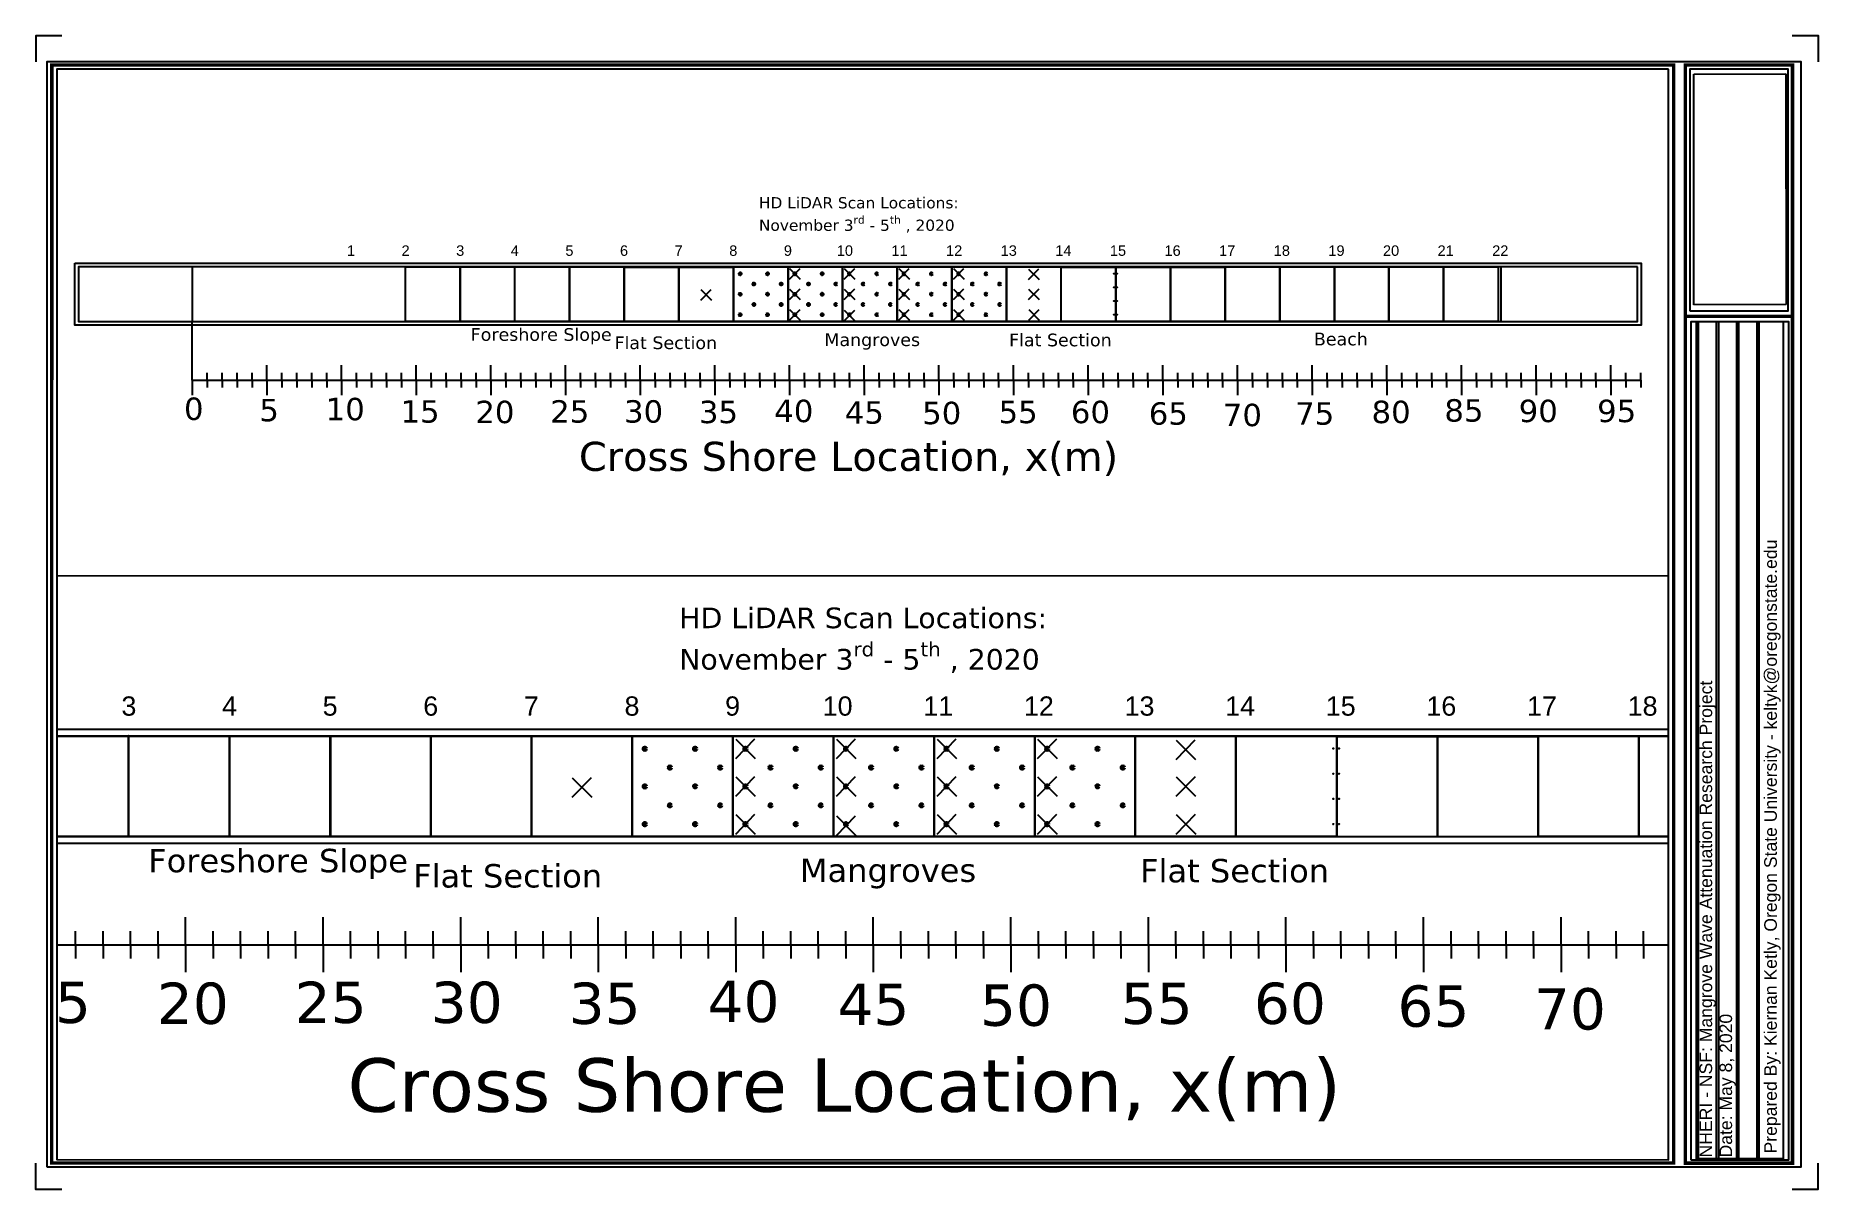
# Paper-space layout 'Lidar locations HD-1' of a CAD drawing. Header units: feet. Extents: x -9.9 to 37.6, y -9.3 to 21.4.
# The model-space entities are those that its viewports show. They can reach past a viewport. Long polylines and large blocks are cut down to what shows.
import ezdxf

# ---------------------------------------------------------------- set-up
doc = ezdxf.new("R2010")
doc.units = ezdxf.units.FT
doc.header["$MEASUREMENT"] = 0
for name, color, linetype in [(').5 layer template', 7, 'Continuous'), ('0.5 m slice', 1, 'Continuous'), ('ATM Mangroves', 3, 'Continuous'), ('Beach Slopes', 80, 'Continuous'), ('BRD', 7, 'Continuous'), ('G-ANNO-NPLT', 40, 'Continuous'), ('G-ANNO-SYMB-NPLT', 11, 'Continuous'), ('No of Bays', 2, 'Continuous'), ('Slabs', 7, 'Continuous'), ('Viewport', 2, 'Continuous')]:
    doc.layers.add(name, color=color, linetype=linetype)
doc.layers.add('Plot View', color=2, linetype='Continuous', plot=False)
doc.styles.add('_ATM-F2', font='arial.ttf')
doc.styles.get("Standard").update_dxf_attribs({"font": 'verdana.ttf'})
picture_1 = doc.add_image_def('image1.jpg', size_in_pixel=(2000, 800))

msp = doc.modelspace()

# ---------------------------------------------------------------- linework, layer by layer
at = {"transparency": 33554687}
for p, q in [((453.115, -602.613), (453.115, -606.271)), ((540.75, -602.613), (540.75, -606.271))]:
    msp.add_line(p, q, dxfattribs=at)
at = {"color": 1, "transparency": 33554687}
for p, q in [((493.116, -603.433), (493.814, -602.716)), ((493.116, -602.726), (493.824, -603.433)), ((496.774, -603.433), (497.472, -602.716)), ((496.774, -602.726), (497.481, -603.433)), ((500.432, -603.433), (501.129, -602.716)), ((500.432, -602.726), (501.139, -603.433)), ((504.089, -603.433), (504.787, -602.716)), ((504.089, -602.726), (504.797, -603.433)), ((509.118, -603.468), (509.816, -602.752)), ((509.118, -602.761), (509.826, -603.468)), ((487.173, -604.835), (487.87, -604.118)), ((487.173, -604.128), (487.88, -604.835)), ((493.116, -604.805), (493.814, -604.088)), ((493.116, -604.098), (493.824, -604.805)), ((496.774, -604.805), (497.472, -604.088)), ((496.774, -604.098), (497.481, -604.805)), ((500.432, -604.805), (501.129, -604.088)), ((500.432, -604.098), (501.139, -604.805)), ((504.089, -604.805), (504.787, -604.088)), ((504.089, -604.098), (504.797, -604.805)), ((509.123, -604.805), (509.821, -604.088)), ((509.123, -604.098), (509.831, -604.805)), ((493.116, -606.176), (493.814, -605.46)), ((493.116, -605.469), (493.824, -606.176)), ((496.774, -606.226), (497.472, -605.51)), ((496.774, -605.519), (497.481, -606.226)), ((500.432, -606.176), (501.129, -605.46)), ((500.432, -605.469), (501.139, -606.176)), ((504.089, -606.176), (504.787, -605.46)), ((504.089, -605.469), (504.797, -606.176)), ((509.128, -606.176), (509.826, -605.46)), ((509.128, -605.469), (509.836, -606.176))]:
    msp.add_line(p, q, dxfattribs=at)
at = {"color": 0, "transparency": 33554687}
for p, q in [((453.115, -610.201), (453.115, -606.271)), ((454.115, -610.201), (454.115, -609.701)), ((455.115, -610.201), (455.115, -609.701)), ((456.115, -610.201), (456.115, -609.701)), ((457.115, -610.201), (457.115, -609.701)), ((458.115, -610.201), (458.115, -609.201)), ((459.115, -610.201), (459.115, -609.701)), ((460.115, -610.201), (460.115, -609.701)), ((461.115, -610.201), (461.115, -609.701)), ((462.115, -610.201), (462.115, -609.701)), ((463.115, -610.201), (463.115, -609.201)), ((464.115, -610.201), (464.115, -609.701)), ((465.115, -610.201), (465.115, -609.701)), ((466.115, -610.201), (466.115, -609.701)), ((467.115, -610.201), (467.115, -609.701)), ((468.115, -610.201), (468.115, -609.201)), ((469.115, -610.201), (469.115, -609.701)), ((470.115, -610.201), (470.115, -609.701)), ((471.115, -610.201), (471.115, -609.701)), ((472.115, -610.201), (472.115, -609.701)), ((473.115, -610.201), (473.115, -609.201)), ((474.115, -610.201), (474.115, -609.701)), ((475.115, -610.201), (475.115, -609.701)), ((476.115, -610.201), (476.115, -609.701)), ((477.115, -610.201), (477.115, -609.701)), ((478.115, -610.201), (478.115, -609.201)), ((479.115, -610.201), (479.115, -609.701)), ((480.115, -610.201), (480.115, -609.701)), ((481.115, -610.201), (481.115, -609.701)), ((482.115, -610.201), (482.115, -609.701)), ((483.115, -610.201), (483.115, -609.201)), ((484.115, -610.201), (484.115, -609.701)), ((485.115, -610.201), (485.115, -609.701)), ((486.115, -610.201), (486.115, -609.701)), ((487.115, -610.201), (487.115, -609.701)), ((488.115, -610.201), (488.115, -609.201)), ((489.115, -610.201), (489.115, -609.701)), ((490.115, -610.201), (490.115, -609.701)), ((491.115, -610.201), (491.115, -609.701)), ((492.115, -610.201), (492.115, -609.701)), ((493.115, -610.201), (493.115, -609.201)), ((494.115, -610.201), (494.115, -609.701)), ((495.115, -610.201), (495.115, -609.701)), ((496.115, -610.201), (496.115, -609.701)), ((497.115, -610.201), (497.115, -609.701)), ((498.115, -610.201), (498.115, -609.201)), ((499.115, -610.201), (499.115, -609.701)), ((500.115, -610.201), (500.115, -609.701)), ((501.115, -610.201), (501.115, -609.701)), ((502.115, -610.201), (502.115, -609.701)), ((503.115, -610.201), (503.115, -609.201)), ((504.115, -610.201), (504.115, -609.701)), ((505.115, -610.201), (505.115, -609.701)), ((506.115, -610.201), (506.115, -609.701)), ((507.115, -610.201), (507.115, -609.701)), ((508.115, -610.201), (508.115, -609.201)), ((509.115, -610.201), (509.115, -609.701)), ((510.115, -610.201), (510.115, -609.701)), ((511.115, -610.201), (511.115, -609.701)), ((512.115, -610.201), (512.115, -609.701)), ((513.115, -610.201), (513.115, -609.201)), ((514.115, -610.201), (514.115, -609.701)), ((515.115, -610.201), (515.115, -609.701)), ((516.115, -610.201), (516.115, -609.701)), ((517.115, -610.201), (517.115, -609.701)), ((518.115, -610.201), (518.115, -609.201)), ((519.115, -610.201), (519.115, -609.701)), ((520.115, -610.201), (520.115, -609.701)), ((521.115, -610.201), (521.115, -609.701)), ((522.115, -610.201), (522.115, -609.701)), ((523.115, -610.201), (523.115, -609.201)), ((524.115, -610.201), (524.115, -609.701)), ((525.115, -610.201), (525.115, -609.701)), ((526.115, -610.201), (526.115, -609.701)), ((527.115, -610.201), (527.115, -609.701)), ((528.115, -610.201), (528.115, -609.201)), ((529.115, -610.201), (529.115, -609.701)), ((530.115, -610.201), (530.115, -609.701)), ((531.115, -610.201), (531.115, -609.701)), ((532.115, -610.201), (532.115, -609.701)), ((533.115, -610.201), (533.115, -609.201)), ((534.115, -610.201), (534.115, -609.701)), ((535.115, -610.201), (535.115, -609.701)), ((536.115, -610.201), (536.115, -609.701)), ((537.115, -610.201), (537.115, -609.701)), ((538.115, -610.201), (538.115, -609.201)), ((539.115, -610.201), (539.115, -609.701)), ((540.115, -610.201), (540.115, -609.701)), ((541.115, -610.201), (541.115, -609.701)), ((542.115, -610.201), (542.115, -609.701)), ((543.115, -610.201), (543.115, -609.201)), ((544.115, -610.201), (544.115, -609.701)), ((545.115, -610.201), (545.115, -609.701)), ((546.115, -610.201), (546.115, -609.701)), ((547.115, -610.201), (547.115, -609.701)), ((548.115, -610.201), (548.115, -609.201)), ((549.115, -610.201), (549.115, -609.701)), ((550.115, -610.201), (550.115, -609.701)), ((453.115, -610.201), (454.115, -610.201)), ((453.115, -610.201), (453.115, -611.201)), ((454.115, -610.201), (454.115, -610.701)), ((454.115, -610.201), (455.115, -610.201)), ((455.115, -610.201), (455.115, -610.701)), ((455.115, -610.201), (456.115, -610.201)), ((456.115, -610.201), (456.115, -610.701)), ((456.115, -610.201), (457.115, -610.201)), ((457.115, -610.201), (457.115, -610.701)), ((457.115, -610.201), (458.115, -610.201)), ((458.115, -610.201), (459.115, -610.201)), ((458.115, -610.201), (458.115, -611.201)), ((459.115, -610.201), (459.115, -610.701)), ((459.115, -610.201), (460.115, -610.201)), ((460.115, -610.201), (460.115, -610.701)), ((460.115, -610.201), (461.115, -610.201)), ((461.115, -610.201), (461.115, -610.701)), ((461.115, -610.201), (462.115, -610.201)), ((462.115, -610.201), (462.115, -610.701)), ((462.115, -610.201), (463.115, -610.201)), ((463.115, -610.201), (464.115, -610.201)), ((463.115, -610.201), (463.115, -611.201)), ((464.115, -610.201), (464.115, -610.701)), ((464.115, -610.201), (465.115, -610.201)), ((465.115, -610.201), (465.115, -610.701)), ((465.115, -610.201), (466.115, -610.201)), ((466.115, -610.201), (466.115, -610.701)), ((466.115, -610.201), (467.115, -610.201)), ((467.115, -610.201), (467.115, -610.701)), ((467.115, -610.201), (468.115, -610.201)), ((468.115, -610.201), (468.115, -611.201)), ((468.115, -610.201), (469.115, -610.201)), ((469.115, -610.201), (469.115, -610.701)), ((469.115, -610.201), (470.115, -610.201)), ((470.115, -610.201), (470.115, -610.701)), ((470.115, -610.201), (471.115, -610.201)), ((471.115, -610.201), (471.115, -610.701)), ((471.115, -610.201), (472.115, -610.201)), ((472.115, -610.201), (472.115, -610.701)), ((472.115, -610.201), (473.115, -610.201)), ((473.115, -610.201), (474.115, -610.201)), ((473.115, -610.201), (473.115, -611.201)), ((474.115, -610.201), (474.115, -610.701)), ((474.115, -610.201), (475.115, -610.201)), ((475.115, -610.201), (475.115, -610.701)), ((475.115, -610.201), (476.115, -610.201)), ((476.115, -610.201), (476.115, -610.701)), ((476.115, -610.201), (477.115, -610.201)), ((477.115, -610.201), (477.115, -610.701)), ((477.115, -610.201), (478.115, -610.201)), ((478.115, -610.201), (479.115, -610.201)), ((478.115, -610.201), (478.115, -611.201)), ((479.115, -610.201), (479.115, -610.701)), ((479.115, -610.201), (480.115, -610.201)), ((480.115, -610.201), (480.115, -610.701)), ((480.115, -610.201), (481.115, -610.201)), ((481.115, -610.201), (481.115, -610.701)), ((481.115, -610.201), (482.115, -610.201)), ((482.115, -610.201), (482.115, -610.701)), ((482.115, -610.201), (483.115, -610.201)), ((483.115, -610.201), (483.115, -611.201)), ((483.115, -610.201), (484.115, -610.201)), ((484.115, -610.201), (484.115, -610.701)), ((484.115, -610.201), (485.115, -610.201)), ((485.115, -610.201), (485.115, -610.701)), ((485.115, -610.201), (486.115, -610.201)), ((486.115, -610.201), (486.115, -610.701)), ((486.115, -610.201), (487.115, -610.201)), ((487.115, -610.201), (487.115, -610.701)), ((487.115, -610.201), (488.115, -610.201)), ((488.115, -610.201), (489.115, -610.201)), ((488.115, -610.201), (488.115, -611.201)), ((489.115, -610.201), (489.115, -610.701)), ((489.115, -610.201), (490.115, -610.201)), ((490.115, -610.201), (490.115, -610.701)), ((490.115, -610.201), (491.115, -610.201)), ((491.115, -610.201), (491.115, -610.701)), ((491.115, -610.201), (492.115, -610.201)), ((492.115, -610.201), (492.115, -610.701)), ((492.115, -610.201), (493.115, -610.201)), ((493.115, -610.201), (494.115, -610.201)), ((493.115, -610.201), (493.115, -611.201)), ((494.115, -610.201), (494.115, -610.701)), ((494.115, -610.201), (495.115, -610.201)), ((495.115, -610.201), (495.115, -610.701)), ((495.115, -610.201), (496.115, -610.201)), ((496.115, -610.201), (496.115, -610.701)), ((496.115, -610.201), (497.115, -610.201)), ((497.115, -610.201), (497.115, -610.701)), ((497.115, -610.201), (498.115, -610.201)), ((498.115, -610.201), (498.115, -611.201)), ((498.115, -610.201), (499.115, -610.201)), ((499.115, -610.201), (499.115, -610.701)), ((499.115, -610.201), (500.115, -610.201)), ((500.115, -610.201), (500.115, -610.701)), ((500.115, -610.201), (501.115, -610.201)), ((501.115, -610.201), (501.115, -610.701)), ((501.115, -610.201), (502.115, -610.201)), ((502.115, -610.201), (502.115, -610.701)), ((502.115, -610.201), (503.115, -610.201)), ((503.115, -610.201), (504.115, -610.201)), ((503.115, -610.201), (503.115, -611.201)), ((504.115, -610.201), (504.115, -610.701)), ((504.115, -610.201), (505.115, -610.201)), ((505.115, -610.201), (505.115, -610.701)), ((505.115, -610.201), (506.115, -610.201)), ((506.115, -610.201), (506.115, -610.701)), ((506.115, -610.201), (507.115, -610.201)), ((507.115, -610.201), (507.115, -610.701)), ((507.115, -610.201), (508.115, -610.201)), ((508.115, -610.201), (509.115, -610.201)), ((508.115, -610.201), (508.115, -611.201)), ((509.115, -610.201), (509.115, -610.701)), ((509.115, -610.201), (510.115, -610.201)), ((510.115, -610.201), (510.115, -610.701)), ((510.115, -610.201), (511.115, -610.201)), ((511.115, -610.201), (511.115, -610.701)), ((511.115, -610.201), (512.115, -610.201)), ((512.115, -610.201), (512.115, -610.701)), ((512.115, -610.201), (513.115, -610.201)), ((513.115, -610.201), (513.115, -611.201)), ((513.115, -610.201), (514.115, -610.201)), ((514.115, -610.201), (514.115, -610.701)), ((514.115, -610.201), (515.115, -610.201)), ((515.115, -610.201), (515.115, -610.701)), ((515.115, -610.201), (516.115, -610.201)), ((516.115, -610.201), (516.115, -610.701)), ((516.115, -610.201), (517.115, -610.201)), ((517.115, -610.201), (517.115, -610.701)), ((517.115, -610.201), (518.115, -610.201)), ((518.115, -610.201), (519.115, -610.201)), ((518.115, -610.201), (518.115, -611.201)), ((519.115, -610.201), (519.115, -610.701)), ((519.115, -610.201), (520.115, -610.201)), ((520.115, -610.201), (520.115, -610.701)), ((520.115, -610.201), (521.115, -610.201)), ((521.115, -610.201), (521.115, -610.701)), ((521.115, -610.201), (522.115, -610.201)), ((522.115, -610.201), (522.115, -610.701)), ((522.115, -610.201), (523.115, -610.201)), ((523.115, -610.201), (524.115, -610.201)), ((523.115, -610.201), (523.115, -611.201)), ((524.115, -610.201), (524.115, -610.701)), ((524.115, -610.201), (525.115, -610.201)), ((525.115, -610.201), (525.115, -610.701)), ((525.115, -610.201), (526.115, -610.201)), ((526.115, -610.201), (526.115, -610.701)), ((526.115, -610.201), (527.115, -610.201)), ((527.115, -610.201), (527.115, -610.701)), ((527.115, -610.201), (528.115, -610.201)), ((528.115, -610.201), (528.115, -611.201)), ((528.115, -610.201), (529.115, -610.201)), ((529.115, -610.201), (529.115, -610.701)), ((529.115, -610.201), (530.115, -610.201)), ((530.115, -610.201), (530.115, -610.701)), ((530.115, -610.201), (531.115, -610.201)), ((531.115, -610.201), (531.115, -610.701)), ((531.115, -610.201), (532.115, -610.201)), ((532.115, -610.201), (532.115, -610.701)), ((532.115, -610.201), (533.115, -610.201)), ((533.115, -610.201), (534.115, -610.201)), ((533.115, -610.201), (533.115, -611.201)), ((534.115, -610.201), (534.115, -610.701)), ((534.115, -610.201), (535.115, -610.201)), ((535.115, -610.201), (535.115, -610.701)), ((535.115, -610.201), (536.115, -610.201)), ((536.115, -610.201), (536.115, -610.701)), ((536.115, -610.201), (537.115, -610.201)), ((537.115, -610.201), (537.115, -610.701)), ((537.115, -610.201), (538.115, -610.201)), ((538.115, -610.201), (539.115, -610.201)), ((538.115, -610.201), (538.115, -611.201)), ((539.115, -610.201), (539.115, -610.701)), ((539.115, -610.201), (540.115, -610.201)), ((540.115, -610.201), (540.115, -610.701)), ((540.115, -610.201), (541.115, -610.201)), ((541.115, -610.201), (541.115, -610.701)), ((541.115, -610.201), (542.115, -610.201)), ((542.115, -610.201), (542.115, -610.701)), ((542.115, -610.201), (543.115, -610.201)), ((543.115, -610.201), (543.115, -611.201)), ((543.115, -610.201), (544.115, -610.201)), ((544.115, -610.201), (544.115, -610.701)), ((544.115, -610.201), (545.115, -610.201)), ((545.115, -610.201), (545.115, -610.701)), ((545.115, -610.201), (546.115, -610.201)), ((546.115, -610.201), (546.115, -610.701)), ((546.115, -610.201), (547.115, -610.201)), ((547.115, -610.201), (547.115, -610.701)), ((547.115, -610.201), (548.115, -610.201)), ((548.115, -610.201), (549.115, -610.201)), ((548.115, -610.201), (548.115, -611.201)), ((549.115, -610.201), (549.115, -610.701)), ((549.115, -610.201), (550.115, -610.201)), ((550.115, -610.201), (550.115, -610.701))]:
    msp.add_line(p, q, dxfattribs=at)
at = {"transparency": 33554687}
for points in [[(445.241, -602.363), (550.143, -602.363), (550.143, -606.521), (445.241, -606.521)], [(549.893, -602.613), (445.491, -602.613), (445.491, -606.271), (549.893, -606.271)]]:
    msp.add_lwpolyline(points, close=True, dxfattribs=at)
at = {"color": 1, "transparency": 33554687}
msp.add_lwpolyline([(489.35, -602.613), (507.63, -602.617), (507.63, -606.275), (489.35, -606.271)], close=True, dxfattribs=at)
at = {"transparency": 33554687}
for centre in [(514.837, -603.07), (515.04, -603.07), (514.837, -603.985), (515.04, -603.985), (514.837, -604.899), (515.04, -604.899), (514.837, -605.814), (515.04, -605.814)]:
    msp.add_circle(centre, 0.0127, dxfattribs=at)
at = {"layer": 'ATM Mangroves', "color": 7, "transparency": 33554687}
for p, q in [((493.008, -602.617), (493.008, -603.062)), ((493.008, -606.263), (493.008, -605.818))]:
    msp.add_line(p, q, dxfattribs=at)
for points in [[(489.35, -602.613), (478.362, -602.613), (478.362, -606.263), (489.35, -606.263)], [(507.63, -602.617), (514.965, -602.617), (514.965, -606.271), (507.63, -606.271)]]:
    msp.add_lwpolyline(points, close=True, dxfattribs=at)
at = {"layer": 'ATM Mangroves', "color": 7, "lineweight": 50, "ltscale": 1.5, "transparency": 33554687}
for centre in [(489.808, -603.075), (491.636, -603.075), (493.465, -603.075), (495.294, -603.075), (497.123, -603.075), (498.952, -603.075), (500.78, -603.075), (502.609, -603.075), (504.438, -603.075), (506.267, -603.075), (490.722, -603.76), (492.551, -603.76), (494.38, -603.76), (496.208, -603.76), (498.037, -603.76), (499.866, -603.76), (501.695, -603.76), (503.524, -603.76), (505.352, -603.76), (507.181, -603.76), (489.808, -604.446), (491.636, -604.443), (493.465, -604.446), (495.294, -604.443), (497.123, -604.446), (498.952, -604.443), (500.78, -604.446), (502.609, -604.443), (504.438, -604.446), (506.267, -604.443), (490.722, -605.132), (492.551, -605.132), (494.38, -605.132), (496.208, -605.132), (498.037, -605.132), (499.866, -605.132), (501.695, -605.132), (503.524, -605.132), (505.352, -605.132), (507.181, -605.132), (489.808, -605.818), (491.636, -605.818), (493.465, -605.818), (495.294, -605.818), (497.123, -605.818), (498.952, -605.818), (500.78, -605.818), (502.609, -605.818), (504.438, -605.818), (506.267, -605.818)]:
    msp.add_circle(centre, 0.05, dxfattribs=at)
at = {"layer": 'ATM Mangroves', "color": 7, "transparency": 33554687}
for centre, start, end in [((493.008, -604.442), 89.99826, 90), ((493.008, -604.442), 270, 270.00174), ((496.666, -604.442), 89.99826, 90), ((496.666, -604.442), 270, 270.00174), ((500.323, -604.442), 89.99826, 90), ((500.323, -604.442), 270, 270.00174), ((503.981, -604.442), 89.99826, 90), ((503.981, -604.442), 270, 270.00174)]:
    msp.add_arc(centre, 0.05, start, end, dxfattribs=at)
at = {"layer": 'Beach Slopes', "transparency": 33554687}
msp.add_lwpolyline([(478.362, -606.267), (471.041, -606.256), (471.041, -602.599), (478.362, -602.609)], close=True, dxfattribs=at)
at = {"layer": 'Slabs', "color": 0, "transparency": 33554687}
for points in [[(467.386, -602.616), (471.044, -602.616), (471.044, -606.262), (467.386, -606.262)], [(471.044, -602.616), (474.701, -602.616), (474.701, -606.262), (471.044, -606.262)], [(474.72, -602.617), (478.378, -602.617), (478.378, -606.263), (474.72, -606.263)], [(478.378, -602.617), (482.035, -602.617), (482.035, -606.263), (478.378, -606.263)], [(482.035, -602.625), (485.693, -602.625), (485.693, -606.271), (482.035, -606.271)], [(485.693, -602.625), (489.35, -602.625), (489.35, -606.271), (485.693, -606.271)], [(489.35, -602.617), (493.008, -602.617), (493.008, -606.263), (489.35, -606.263)], [(493.008, -602.617), (496.666, -602.617), (496.666, -606.263), (493.008, -606.263)], [(496.666, -602.617), (500.323, -602.617), (500.323, -606.263), (496.666, -606.263)], [(500.323, -602.617), (503.981, -602.617), (503.981, -606.263), (500.323, -606.263)], [(503.981, -602.617), (507.638, -602.617), (507.638, -606.263), (503.981, -606.263)], [(507.63, -602.617), (511.287, -602.617), (511.287, -606.263), (507.63, -606.263)], [(511.297, -602.625), (514.955, -602.625), (514.955, -606.271), (511.297, -606.271)], [(514.967, -602.629), (518.624, -602.629), (518.624, -606.275), (514.967, -606.275)], [(518.624, -602.629), (522.282, -602.629), (522.282, -606.275), (518.624, -606.275)], [(522.282, -602.617), (525.939, -602.617), (525.939, -606.263), (522.282, -606.263)], [(525.939, -602.617), (529.597, -602.617), (529.597, -606.263), (525.939, -606.263)], [(529.597, -602.617), (533.255, -602.617), (533.255, -606.263), (529.597, -606.263)], [(533.255, -602.617), (536.912, -602.617), (536.912, -606.263), (533.255, -606.263)], [(536.912, -602.617), (540.57, -602.617), (540.57, -606.263), (536.912, -606.263)]]:
    msp.add_lwpolyline(points, close=True, dxfattribs=at)

# ---------------------------------------------------------------- texts
at = {"color": 0, "transparency": 33554687, "insert": (491.061, -597.944), "char_height": 0.75, "width": 16.2278, "attachment_point": 1}
msp.add_mtext('\\A1;HD LiDAR Scan Locations: November 3{\\H0.7x;\\Srd^ ;} - 5{\\H0.7x;\\Sth^ ;} , 2020', dxfattribs=at)
at = {"color": 0, "transparency": 33554687, "char_height": 0.85, "attachment_point": 1}
for s, width, insert in [('Foreshore Slope', 8.92009, (471.757, -606.715)), ('Mangroves', 2.03217, (495.446, -607.066)), ('Flat Section', 14.66845, (507.814, -607.082)), ('Flat Section', 14.66845, (481.389, -607.269))]:
    msp.add_mtext_dynamic_manual_height_columns(s, width=width, gutter_width=1, heights=[0], dxfattribs=dict(at, insert=insert))
at = {"layer": '0.5 m slice', "color": 1, "transparency": 33554687, "attachment_point": 1}
for s, width, insert, char_height in [('{\\C0;0 }', 4.15825, (452.559, -611.361), 1.5), ('{\\C0;5}', 2.95774, (457.604, -611.451), 1.5), ('{\\C0;10}', 2.95774, (462.045, -611.382), 1.5), ('{\\C0;15}', 2.95774, (467.056, -611.542), 1.5), ('{\\C0;20}', 2.95774, (472.069, -611.576), 1.5), ('{\\C0;25}', 2.95774, (477.082, -611.542), 1.5), ('{\\C0;30}', 2.95774, (482.027, -611.542), 1.5), ('{\\C0;35}', 2.95774, (487.04, -611.576), 1.5), ('{\\C0;40}', 2.95774, (492.087, -611.509), 1.5), ('{\\C0;45}', 2.95774, (496.811, -611.612), 1.5), ('{\\C0;50}', 2.95774, (501.993, -611.645), 1.5), ('{\\C0;55}', 2.95774, (507.108, -611.578), 1.5), ('{\\C0;60}', 2.95774, (511.951, -611.578), 1.5), ('{\\C0;65}', 2.95774, (517.168, -611.679), 1.5), ('{\\C0;75}', 2.95774, (526.973, -611.678), 1.5), ('{\\C0;80}', 2.95774, (532.088, -611.576), 1.5), ('{\\C0;85}', 2.95774, (536.965, -611.474), 1.5), ('{\\C0;90}', 2.95774, (541.944, -611.508), 1.5), ('{\\C0;95}', 2.95774, (547.195, -611.508), 1.5), ('{\\C0;70}', 2.95774, (522.129, -611.779), 1.5), ('{\\C0;Cross Shore Location, x(m)}', 46.22334, (479.003, -614.326), 1.94514)]:
    msp.add_mtext_dynamic_manual_height_columns(s, width=width, gutter_width=9.726, heights=[0], dxfattribs=dict(at, insert=insert, char_height=char_height))
at = {"layer": 'Beach Slopes', "color": 0, "transparency": 33554687, "insert": (528.226, -607.019), "char_height": 0.85, "attachment_point": 1}
msp.add_mtext_dynamic_manual_height_columns('Beach', width=6.93141, gutter_width=1, heights=[0], dxfattribs=at)
at = {"layer": 'No of Bays', "color": 0, "transparency": 33554687, "char_height": 3.5, "width": 19.93909, "attachment_point": 1}
for s, insert in [('{\\f@Arial Unicode MS|b0|i0|c0|p34;\\H0.2x;1}', (463.467, -601.174)), ('{\\f@Arial Unicode MS|b0|i0|c0|p34;\\H0.2x;2}', (467.125, -601.174)), ('{\\f@Arial Unicode MS|b0|i0|c0|p34;\\H0.2x;3}', (470.783, -601.174)), ('{\\f@Arial Unicode MS|b0|i0|c0|p34;\\H0.2x;4}', (474.44, -601.174)), ('{\\f@Arial Unicode MS|b0|i0|c0|p34;\\H0.2x;5}', (478.098, -601.174)), ('{\\f@Arial Unicode MS|b0|i0|c0|p34;\\H0.2x;6}', (481.755, -601.174)), ('{\\f@Arial Unicode MS|b0|i0|c0|p34;\\H0.2x;7}', (485.413, -601.174)), ('{\\f@Arial Unicode MS|b0|i0|c0|p34;\\H0.2x;8}', (489.071, -601.174)), ('{\\f@Arial Unicode MS|b0|i0|c0|p34;\\H0.2x;9}', (492.728, -601.174)), ('{\\f@Arial Unicode MS|b0|i0|c0|p34;\\H0.2x;10}', (496.274, -601.174)), ('{\\f@Arial Unicode MS|b0|i0|c0|p34;\\H0.2x;11}', (499.932, -601.174)), ('{\\f@Arial Unicode MS|b0|i0|c0|p34;\\H0.2x;12}', (503.589, -601.174)), ('{\\f@Arial Unicode MS|b0|i0|c0|p34;\\H0.2x;13}', (507.247, -601.174)), ('{\\f@Arial Unicode MS|b0|i0|c0|p34;\\H0.2x;14}', (510.905, -601.174)), ('{\\f@Arial Unicode MS|b0|i0|c0|p34;\\H0.2x;15}', (514.562, -601.174)), ('{\\f@Arial Unicode MS|b0|i0|c0|p34;\\H0.2x;16}', (518.22, -601.174)), ('{\\f@Arial Unicode MS|b0|i0|c0|p34;\\H0.2x;17}', (521.877, -601.174)), ('{\\f@Arial Unicode MS|b0|i0|c0|p34;\\H0.2x;18}', (525.535, -601.174)), ('{\\f@Arial Unicode MS|b0|i0|c0|p34;\\H0.2x;19}', (529.193, -601.174)), ('{\\f@Arial Unicode MS|b0|i0|c0|p34;\\H0.2x;20}', (532.85, -601.174)), ('{\\f@Arial Unicode MS|b0|i0|c0|p34;\\H0.2x;21}', (536.508, -601.174)), ('{\\f@Arial Unicode MS|b0|i0|c0|p34;\\H0.2x;22}', (540.165, -601.174))]:
    msp.add_mtext(s, dxfattribs=dict(at, insert=insert))

psp = doc.layouts.new('Lidar locations HD-1')

# ---------------------------------------------------------------- linework, layer by layer
at = {"layer": 'BRD', "color": 25, "linetype": 'Continuous', "const_width": 0.0921}
for points in [[(-9.476, -8.623), (33.702, -8.625), (33.703, 20.602), (-9.474, 20.604)], [(36.866, -8.628), (36.867, 20.602), (34.017, 20.602), (34.016, -8.628)]]:
    psp.add_lwpolyline(points, close=True, dxfattribs=at)
at = {"layer": 'BRD', "color": 85}
psp.add_lwpolyline([(33.564, 20.494), (-9.34, 20.495), (-9.341, -8.535), (33.563, -8.537), (33.564, 20.494)], dxfattribs=at)
for points in [[(34.146, 14.055), (34.146, 20.503), (36.74, 20.503), (36.739, 14.055)], [(34.168, -8.546), (34.169, 13.776), (36.763, 13.775), (36.762, -8.546)]]:
    psp.add_lwpolyline(points, close=True, dxfattribs=at)
at = {"layer": 'BRD', "color": 25, "const_width": 0.0921}
psp.add_lwpolyline([(34.016, 13.915), (36.867, 13.915)], dxfattribs=at)
at = {"layer": 'G-ANNO-SYMB-NPLT'}
for points in [[(36.623, 13.775), (36.622, -8.51), (34.308, -8.51), (34.309, 13.776)], [(34.364, -8.51), (34.365, 13.776)], [(34.847, -8.51), (34.848, 13.775)], [(34.903, -8.51), (34.903, 13.775)], [(35.385, -8.51), (35.386, 13.775)], [(35.441, -8.51), (35.442, 13.775)], [(35.924, -8.51), (35.925, 13.775)], [(35.98, -8.51), (35.981, 13.775)]]:
    psp.add_lwpolyline(points, dxfattribs=at)
at = {"layer": 'Plot View', "linetype": 'Continuous'}
for points in [[(-9.205, 21.384), (-9.902, 21.384), (-9.903, 20.686)], [(37.555, 20.685), (37.555, 21.383), (36.857, 21.383)], [(-9.904, -8.626), (-9.904, -9.324), (-9.206, -9.324)], [(36.856, -9.325), (37.554, -9.325), (37.554, -8.627)]]:
    psp.add_lwpolyline(points, dxfattribs=at)
at = {"layer": 'Plot View'}
psp.add_lwpolyline([(-9.61, -8.723), (37.1, -8.725), (37.101, 20.689), (-9.609, 20.69)], close=True, dxfattribs=at)

# ---------------------------------------------------------------- texts
at = {"layer": 'G-ANNO-NPLT', "color": 18, "true_color": 0x000000, "char_height": 0.335, "attachment_point": 7, "rotation": 89.9979, "style": '_ATM-F2'}
for s, insert, width in [('Prepared By: Kiernan Ketly, Oregon State University - keltyk@oregonstate.edu', (36.551, -8.371), 22.25217), ('NHERI - NSF: Mangrove Wave Attenuation Research Project', (34.828, -8.477), 13.97968), ('Date: May 8, 2020', (35.359, -8.477), 13.97968)]:
    psp.add_mtext(s, dxfattribs=dict(at, insert=insert, width=width))

# ---------------------------------------------------------------- pictures from other files: only their frames are drawn
at = {"layer": 'Viewport'}
image = psp.add_image(picture_1, insert=(36.701, 14.225), size_in_units=(6.141, 2.457), rotation=90.0728, dxfattribs=at)
image.dxf.flags = 7

# ---------------------------------------------------------------- viewports
at = {"layer": ').5 layer template', "transparency": 33554687, "view_target_point": (99.702, -486.226)}
psp.add_viewport(center=(12.111, 13.748), size=(42.905, 13.49104), view_center_point=(398.3, -120.114), view_height=33.93783, dxfattribs=at)
psp.add_viewport(center=(12.111, -0.766), size=(42.905, 15.53781), view_center_point=(398.023, -121.177), view_height=21.21603, status=3, dxfattribs=at)

doc.saveas('drawing.dxf')
